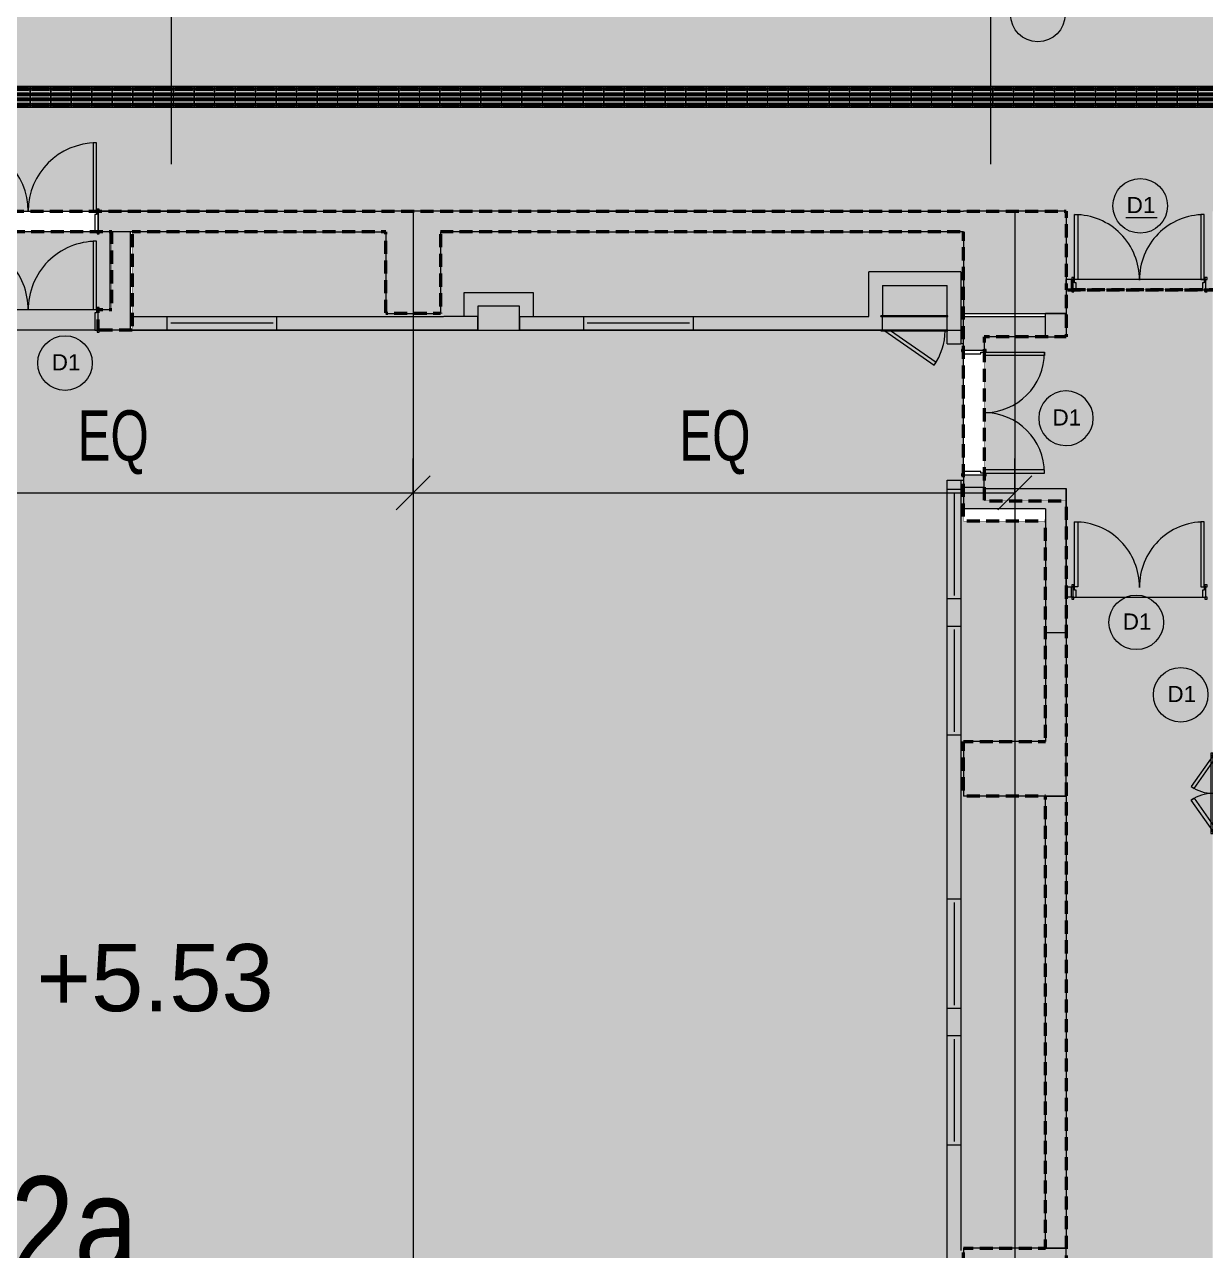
# Model space of a CAD drawing. Header units: millimetres. Extents: x 15878 to 679837, y -72324 to 391440.
# Drawn here: x 175628 to 192924, y 16389 to 34341 of the extents above; entities that cross this region are included whole.
import ezdxf

# ---------------------------------------------------------------- set-up
doc = ezdxf.new("R2010")
doc.units = ezdxf.units.MM
doc.linetypes.add('Demolished', pattern=[4.8, 3.2, -1.6])
doc.linetypes.add('Grid Line__1_200_', pattern=[10.5, 6, -1.5, 1.5, -1.5])
for name, color, linetype, lineweight in [('A-ANNO-DIMS', 211, 'Continuous', 5), ('A-ANNO-DIMS-500', 211, 'Continuous', 5), ('A-ANNO-NOTE', 131, 'Continuous', 25), ('A-DETL', 90, 'Continuous', 5), ('A-DETL-GENF', 92, 'Continuous', 5), ('A-DETL-THIN', 151, 'Continuous', 5), ('A-DOOR', 31, 'Continuous', 5), ('A-DOOR-FRAM', 31, 'Continuous', 5), ('A-FLOR', 192, 'Continuous', 5), ('A-GENM', 13, 'Continuous', 5), ('A-GLAZ', 151, 'Continuous', 5), ('A-WALL', 113, 'Continuous', 5), ('A-WALL-PATT', 111, 'Continuous', 18), ('G-ANNO-TEXT', 231, 'Continuous', 5), ('I-FURN', 30, 'Continuous', 5), ('S-COLS', 52, 'Continuous', 5), ('S-GRID', 1, 'Continuous', 5)]:
    doc.layers.add(name, color=color, linetype=linetype, lineweight=lineweight)
doc.styles.add('Arial', font='arial.ttf', dxfattribs={"width": 0.7, "height": 737.649701})
doc.styles.add('Arial_1', font='arial.ttf', dxfattribs={"height": 983.532934})
doc.styles.add('Swis721 BT_1', font='swiss.ttf', dxfattribs={"width": 0.85, "height": 1419.106317})
doc.styles.add('Swis721 BT_2', font='swiss.ttf', dxfattribs={"height": 236.51772})
doc.dimstyles.new('Linear_-_1_5mm_Arial', dxfattribs={"dimscale": 304.8, "dimtxt": 750, "dimasz": 1.64042, "dimexe": 1.64042, "dimexo": 0.0625, "dimgap": 0.82021, "dimtad": 1, "dimdec": 0, "dimzin": 0, "dimdsep": 46, "dimtxsty": 'Arial', "dimblk1": 'OBLIQUE', "dimblk2": 'OBLIQUE', "dimsah": 1, "dimcen": 0.09, "dimadec": 0, "dimazin": 0, "dimtfac": 1, "dimtdec": 4, "dimtix": 1, "dimtmove": 0, "dimatfit": 3, "dimfxl": 1.64042, "dimfxlon": 1, "dimtvp": 1, "dimtolj": 1, "dimtzin": 0, "dimarcsym": 2})

# ---------------------------------------------------------------- blocks, each defined once
blk = doc.blocks.new('DLN-Double Door__X03_ - _M19_1900 x 2450 _WH_-V398-G_F')
at = {"layer": 'A-DOOR', "color": 21}
for p, q in [((-900, -75), (-950, -75)), ((-950, -75), (-950, -1025)), ((-900, -1025), (-900, -75)), ((900, -75), (950, -75)), ((900, -1025), (900, -75)), ((950, -75), (950, -1025)), ((-950, -1025), (-900, -1025)), ((950, -1025), (900, -1025))]:
    blk.add_line(p, q, dxfattribs=at)
for centre, start, end in [((-950, -75), 270, 0.5), ((950, -75), 179.5, 270)]:
    blk.add_arc(centre, 950, start, end, dxfattribs=at)
at = {"layer": 'A-DOOR-FRAM', "color": 21}
for p, q in [((-960, 105), (-990, 105)), ((-990, 105), (-990, 75)), ((-990, 75), (-975, 75)), ((-975, 75), (-960, 75)), ((-925, 75), (-975, 75)), ((-975, 75), (-975, -75)), ((-960, 75), (-960, 105)), ((-925, -25), (-925, 75)), ((925, 75), (925, -25)), ((975, 75), (925, 75)), ((990, 105), (960, 105)), ((960, 105), (960, 75)), ((960, 75), (975, 75)), ((975, 75), (990, 75)), ((975, -75), (975, 75)), ((990, 75), (990, 105)), ((-975, -75), (-990, -75)), ((-990, -75), (-990, -105)), ((-990, -105), (-960, -105)), ((-960, -75), (-975, -75)), ((-975, -75), (-950, -75)), ((-960, -105), (-960, -75)), ((-950, -75), (-950, -25)), ((-950, -25), (-925, -25)), ((925, -25), (950, -25)), ((950, -25), (950, -75)), ((950, -75), (975, -75)), ((975, -75), (960, -75)), ((960, -75), (960, -105)), ((960, -105), (990, -105)), ((990, -75), (975, -75)), ((990, -105), (990, -75))]:
    blk.add_line(p, q, dxfattribs=at)
blk = doc.blocks.new('DLN-Access Panel__AP13_ - _AP13_ 900 x 1100 _WH_-16310694-G_F')
at = {"layer": 'A-DOOR', "color": 253}
for p, q in [((-490, 100), (-490, 110)), ((-470, 110), (-490, 110)), ((-490, 100), (-470, 100)), ((480, 110), (-470, 110)), ((-470, 100), (480, 100)), ((490, 110), (480, 110)), ((480, 100), (490, 100)), ((490, 100), (490, 110)), ((-490, -110), (-490, -100)), ((480, -100), (-490, -100)), ((-490, -110), (480, -110)), ((-436, -110), (287, -616)), ((316, -575), (-349, -110)), ((490, -100), (480, -100)), ((480, -110), (490, -110)), ((490, -110), (490, -100)), ((287, -616), (316, -575))]:
    blk.add_line(p, q, dxfattribs=at)
blk.add_arc((-450, -100), 900, 325, 359.3465, dxfattribs=at)
at = {"layer": 'A-DOOR-FRAM', "color": 253}
for p, q in [((-475, 100), (-475, -100)), ((475, 100), (-470, 100)), ((475, 100), (475, -64)), ((-475, -100), (475, -100)), ((475, -70), (475, -100))]:
    blk.add_line(p, q, dxfattribs=at)
blk = doc.blocks.new('DLN-Double Door__X03_ - _M52_1800 x 2450 _WH_-16954923-G_F')
at = {"layer": 'A-DOOR', "color": 21}
for p, q in [((-835, -150), (-885, -150)), ((-885, -150), (-885, -1035)), ((-835, -1035), (-835, -150)), ((835, -150), (885, -150)), ((835, -1035), (835, -150)), ((885, -150), (885, -1035)), ((-885, -1035), (-835, -1035)), ((885, -1035), (835, -1035))]:
    blk.add_line(p, q, dxfattribs=at)
for centre, start, end in [((-885, -150), 270, 359.9923), ((885, -150), 180.0077, 270)]:
    blk.add_arc(centre, 885, start, end, dxfattribs=at)
at = {"layer": 'A-DOOR', "color": 253}
for centre, start, end in [((885, -150), 179.5, 180.0077), ((-885, -150), 359.9923, 0.5)]:
    blk.add_arc(centre, 885, start, end, dxfattribs=at)
at = {"layer": 'A-DOOR-FRAM', "color": 253}
for p, q in [((-895, 180), (-925, 180)), ((-925, 180), (-925, 150)), ((-895, 150), (-895, 180)), ((925, 180), (895, 180)), ((895, 180), (895, 150)), ((925, 150), (925, 180)), ((-925, 150), (-910, 150)), ((-910, 150), (-895, 150)), ((-860, 150), (-910, 150)), ((-910, 150), (-910, -150)), ((-860, -100), (-860, 150)), ((860, 150), (860, -100)), ((910, 150), (860, 150)), ((895, 150), (910, 150)), ((910, 150), (925, 150)), ((910, -150), (910, 150)), ((-910, -150), (-925, -150)), ((-895, -150), (-910, -150)), ((-910, -150), (-885, -150)), ((-885, -150), (-885, -100)), ((-885, -100), (-860, -100)), ((860, -100), (885, -100)), ((885, -100), (885, -150)), ((885, -150), (910, -150)), ((910, -150), (895, -150)), ((925, -150), (910, -150))]:
    blk.add_line(p, q, dxfattribs=at)
at = {"layer": 'A-DOOR-FRAM', "color": 21}
for p, q in [((-925, -150), (-925, -180)), ((-895, -180), (-895, -150)), ((895, -150), (895, -180)), ((925, -180), (925, -150)), ((-925, -180), (-895, -180)), ((895, -180), (925, -180))]:
    blk.add_line(p, q, dxfattribs=at)
blk = doc.blocks.new('DLN-Double Door__X03_ - _M18_2000 x 2450 _WH_-V586-G_F')
at = {"layer": 'A-DOOR', "color": 253}
for p, q in [((-950, -150), (-1000, -150)), ((-1000, -150), (-1000, -1150)), ((-950, -1150), (-950, -150)), ((950, -150), (1000, -150)), ((950, -1150), (950, -150)), ((1000, -150), (1000, -1150)), ((-1000, -1150), (-950, -1150)), ((1000, -1150), (950, -1150))]:
    blk.add_line(p, q, dxfattribs=at)
for centre, start, end in [((-1000, -150), 270, 0.5), ((1000, -150), 179.5, 270)]:
    blk.add_arc(centre, 1000, start, end, dxfattribs=at)
at = {"layer": 'A-DOOR-FRAM', "color": 253}
for p, q in [((-1010, 180), (-1040, 180)), ((-1040, 180), (-1040, 150)), ((-1010, 150), (-1010, 180)), ((1040, 180), (1010, 180)), ((1010, 180), (1010, 150)), ((1040, 150), (1040, 180)), ((-1040, 150), (-1025, 150)), ((-1025, 150), (-1010, 150)), ((-975, 150), (-1025, 150)), ((-1025, 150), (-1025, -150)), ((-975, -100), (-975, 150)), ((975, 150), (975, -100)), ((1000, 150), (975, 150)), ((1025, 150), (1000, 150)), ((1010, 150), (1025, 150)), ((1025, 150), (1040, 150)), ((1025, -150), (1025, 150)), ((-1025, -150), (-1040, -150)), ((-1040, -150), (-1040, -180)), ((-1010, -150), (-1025, -150)), ((-1025, -150), (-1000, -150)), ((-1010, -180), (-1010, -150)), ((-1000, -150), (-1000, -100)), ((-1000, -100), (-975, -100)), ((975, -100), (1000, -100)), ((1000, -100), (1000, -150)), ((1000, -150), (1025, -150)), ((1025, -150), (1010, -150)), ((1010, -150), (1010, -180)), ((1040, -150), (1025, -150)), ((1040, -180), (1040, -150)), ((-1040, -180), (-1010, -180)), ((1010, -180), (1040, -180))]:
    blk.add_line(p, q, dxfattribs=at)
blk = doc.blocks.new('DLN-Double Door__X03_ - _M17_2000 x 2450 _WH_-16954926-G_F')
at = {"layer": 'A-DOOR', "color": 253}
for p, q in [((-950, -150), (-1000, -150)), ((-1000, -150), (-1000, -1150)), ((-950, -1150), (-950, -150)), ((950, -150), (1000, -150)), ((950, -1150), (950, -150)), ((1000, -150), (1000, -1150)), ((-1000, -1150), (-950, -1150)), ((1000, -1150), (950, -1150))]:
    blk.add_line(p, q, dxfattribs=at)
for centre, start, end in [((-1000, -150), 270, 359.9947), ((1000, -150), 179.5, 180.0053), ((-1000, -150), 359.9947, 0.5), ((1000, -150), 180.0053, 270)]:
    blk.add_arc(centre, 1000, start, end, dxfattribs=at)
at = {"layer": 'A-DOOR-FRAM', "color": 253}
for p, q in [((-1010, 180), (-1040, 180)), ((-1040, 180), (-1040, 150)), ((-1010, 150), (-1010, 180)), ((1040, 180), (1010, 180)), ((1010, 180), (1010, 150)), ((1040, 150), (1040, 180)), ((-1040, 150), (-1025, 150)), ((-1025, 150), (-1010, 150)), ((-975, 150), (-1025, 150)), ((-1025, 150), (-1025, -150)), ((-975, -100), (-975, 150)), ((975, 150), (975, -100)), ((1025, 150), (975, 150)), ((1010, 150), (1025, 150)), ((1025, 150), (1040, 150)), ((1025, -150), (1025, 150)), ((-1025, -150), (-1040, -150)), ((-1040, -150), (-1040, -180)), ((-1010, -150), (-1025, -150)), ((-1025, -150), (-1000, -150)), ((-1010, -180), (-1010, -150)), ((-1000, -150), (-1000, -100)), ((-1000, -100), (-975, -100)), ((975, -100), (1000, -100)), ((1000, -100), (1000, -150)), ((1000, -150), (1025, -150)), ((1025, -150), (1010, -150)), ((1010, -150), (1010, -180)), ((1040, -150), (1025, -150)), ((1040, -180), (1040, -150)), ((-1040, -180), (-1010, -180)), ((1010, -180), (1040, -180))]:
    blk.add_line(p, q, dxfattribs=at)
blk = doc.blocks.new('DLN-Double Door__X03_ - _M19a_1900 x 2450 _WH_-18812797-G_F')
at = {"layer": 'A-DOOR', "color": 253}
for p, q in [((-900, -75), (-950, -75)), ((-950, -75), (-950, -1025)), ((-900, -1025), (-900, -75)), ((900, -75), (950, -75)), ((900, -1025), (900, -75)), ((950, -75), (950, -1025)), ((-950, -1025), (-900, -1025)), ((950, -1025), (900, -1025))]:
    blk.add_line(p, q, dxfattribs=at)
for centre, start, end in [((-950, -75), 270, 0.5), ((950, -75), 179.5, 270)]:
    blk.add_arc(centre, 950, start, end, dxfattribs=at)
at = {"layer": 'A-DOOR-FRAM', "color": 21}
for p, q in [((-960, 105), (-990, 105)), ((-990, 102), (-990, 75)), ((-990, 75), (-975, 75)), ((-975, 75), (-960, 75)), ((-925, 75), (-975, 75)), ((-960, 75), (-960, 105)), ((975, 75), (925, 75)), ((990, 105), (960, 105)), ((960, 105), (960, 75)), ((960, 75), (975, 75)), ((975, 75), (990, 75)), ((990, 75), (990, 105))]:
    blk.add_line(p, q, dxfattribs=at)
at = {"layer": 'A-DOOR-FRAM', "color": 253}
for p, q in [((-975, 75), (-975, -75)), ((-925, -25), (-925, 75)), ((925, 75), (925, -25)), ((975, -75), (975, 75)), ((-975, -75), (-990, -75)), ((-990, -75), (-990, -105)), ((-990, -105), (-960, -105)), ((-960, -75), (-975, -75)), ((-975, -75), (-950, -75)), ((-960, -105), (-960, -75)), ((-950, -75), (-950, -25)), ((-950, -25), (-925, -25)), ((925, -25), (950, -25)), ((950, -25), (950, -75)), ((950, -75), (975, -75)), ((975, -75), (960, -75)), ((960, -75), (960, -105)), ((960, -105), (990, -105)), ((990, -75), (975, -75)), ((990, -105), (990, -75))]:
    blk.add_line(p, q, dxfattribs=at)
blk = doc.blocks.new('DLN_Tactile - Directional Tiles-3867766-G_F')
at = {"layer": 'A-GENM'}
for p, q in [((150, 150), (-150, 150)), ((-150, 150), (-150, -150)), ((-129.5, 125.5), (-129.5, -125.5)), ((-123.5, -125.5), (-123.5, 125.5)), ((-101.5, 125.5), (-101.5, -125.5)), ((-95.5, -125.5), (-95.5, 125.5)), ((-54.5, 125.5), (-54.5, -125.5)), ((-48.5, -125.5), (-48.5, 125.5)), ((-26.5, 125.5), (-26.5, -125.5)), ((-20.5, -125.5), (-20.5, 125.5)), ((20.5, 125.5), (20.5, -125.5)), ((26.5, -125.5), (26.5, 125.5)), ((48.5, 125.5), (48.5, -125.5)), ((54.5, -125.5), (54.5, 125.5)), ((95.5, 125.5), (95.5, -125.5)), ((101.5, -125.5), (101.5, 125.5)), ((123.5, 125.5), (123.5, -125.5)), ((129.5, -125.5), (129.5, 125.5)), ((150, -150), (150, 150)), ((-150, -150), (150, -150))]:
    blk.add_line(p, q, dxfattribs=at)
for centre, radius, start, end in [((-112.5, 125.5), 17, 360, 180), ((-112.5, 125.5), 11, 360, 180), ((-37.5, 125.5), 17, 360, 180), ((-37.5, 125.5), 11, 360, 180), ((37.5, 125.5), 17, 360, 180), ((37.5, 125.5), 11, 360, 180), ((112.5, 125.5), 17, 360, 180), ((112.5, 125.5), 11, 360, 180), ((-112.5, -125.5), 17, 180, 360), ((-112.5, -125.5), 11, 180, 360), ((-37.5, -125.5), 17, 180, 360), ((-37.5, -125.5), 11, 180, 360), ((37.5, -125.5), 17, 180, 360), ((37.5, -125.5), 11, 180, 360), ((112.5, -125.5), 17, 180, 360), ((112.5, -125.5), 11, 180, 360)]:
    blk.add_arc(centre, radius, start, end, dxfattribs=at)
blk = doc.blocks.new('DLN_Tactile - Directional Tiles-V641-G_F')
at = {"layer": 'A-GENM'}
for p, q in [((150, 150), (-150, 150)), ((-150, 150), (-150, -150)), ((-129.5, 125.5), (-129.5, -125.5)), ((-123.5, -125.5), (-123.5, 125.5)), ((-101.5, 125.5), (-101.5, -122.4)), ((-95.5, -125.5), (-95.5, 125.5)), ((-54.5, 125.5), (-54.5, -125.5)), ((-48.5, -125.5), (-48.5, 125.5)), ((-26.5, 125.5), (-26.5, -125.5)), ((-20.5, -125.5), (-20.5, 125.5)), ((20.5, 125.5), (20.5, -125.5)), ((26.5, -125.5), (26.5, 125.5)), ((48.5, 125.5), (48.5, -125.5)), ((54.5, -125.5), (54.5, 125.5)), ((95.5, 125.5), (95.5, -125.5)), ((101.5, -125.5), (101.5, 125.5)), ((123.5, 125.5), (123.5, -125.5)), ((129.5, -125.5), (129.5, 125.5)), ((150, -150), (150, 150)), ((-150, -150), (150, -150))]:
    blk.add_line(p, q, dxfattribs=at)
for centre, radius, start, end in [((-112.5, 125.5), 17, 360, 180), ((-112.5, 125.5), 11, 360, 180), ((-37.5, 125.5), 17, 360, 180), ((-37.5, 125.5), 11, 360, 180), ((37.5, 125.5), 17, 3.46154, 180), ((37.5, 125.5), 11, 360, 180), ((112.5, 125.5), 17, 360, 180), ((112.5, 125.5), 11, 360, 180), ((-112.5, -125.5), 17, 180, 264.9095), ((-112.5, -125.5), 11, 180, 344.14772), ((-112.5, -125.5), 17, 270, 360), ((-37.5, -125.5), 17, 180, 360), ((-37.5, -125.5), 11, 180, 360), ((37.5, -125.5), 17, 180, 360), ((37.5, -125.5), 11, 180, 360), ((112.5, -125.5), 17, 180, 360), ((112.5, -125.5), 11, 180, 360)]:
    blk.add_arc(centre, radius, start, end, dxfattribs=at)
blk = doc.blocks.new('DLN_Tactile - Directional Tiles-V642-G_F')
at = {"layer": 'A-GENM'}
for p, q in [((150, 150), (-150, 150)), ((-150, 150), (-150, -150)), ((-129.5, 125.5), (-129.5, -125.5)), ((-123.5, -125.5), (-123.5, 125.5)), ((-101.5, 125.5), (-101.5, -125.5)), ((-95.5, -125.5), (-95.5, 125.5)), ((-54.5, 125.5), (-54.5, -125.5)), ((-48.5, -125.5), (-48.5, 125.5)), ((-26.5, 125.5), (-26.5, -125.5)), ((-20.5, -125.5), (-20.5, 125.5)), ((20.5, 125.5), (20.5, -125.5)), ((26.5, -125.5), (26.5, 125.5)), ((48.5, 125.5), (48.5, -125.5)), ((54.5, -125.5), (54.5, 125.5)), ((95.5, 125.5), (95.5, -125.5)), ((101.5, -125.5), (101.5, 125.5)), ((123.5, 125.5), (123.5, -125.5)), ((129.5, -125.5), (129.5, 125.5)), ((150, -150), (150, 150)), ((-150, -150), (150, -150))]:
    blk.add_line(p, q, dxfattribs=at)
for centre, radius, start, end in [((-112.5, 125.5), 17, 360, 180), ((-112.5, 125.5), 11, 360, 180), ((-37.5, 125.5), 17, 360, 180), ((-37.5, 125.5), 11, 360, 180), ((37.5, 125.5), 17, 360, 180), ((37.5, 125.5), 11, 360, 180), ((112.5, 125.5), 17, 360, 180), ((112.5, 125.5), 11, 360, 180), ((-112.5, -125.5), 17, 180, 360), ((-112.5, -125.5), 11, 180, 360), ((-37.5, -125.5), 17, 180, 360), ((-37.5, -125.5), 11, 180, 360), ((37.5, -125.5), 17, 180, 360), ((37.5, -125.5), 11, 180, 360), ((112.5, -125.5), 17, 180, 239.91978), ((112.5, -125.5), 11, 180, 360), ((112.5, -125.5), 17, 270, 360)]:
    blk.add_arc(centre, radius, start, end, dxfattribs=at)
blk = doc.blocks.new('DLN_Tactile - Directional Tiles-V643-G_F')
at = {"layer": 'A-GENM'}
for p, q in [((150, 150), (-150, 150)), ((-150, 150), (-150, -150)), ((-129.5, 125.5), (-129.5, -125.5)), ((-123.5, -125.5), (-123.5, 125.5)), ((-101.5, 125.5), (-101.5, -125.5)), ((-95.5, -125.5), (-95.5, 125.5)), ((-54.5, 125.5), (-54.5, -125.5)), ((-48.5, -125.5), (-48.5, 125.5)), ((-26.5, 125.5), (-26.5, -125.5)), ((-20.5, -125.5), (-20.5, 125.5)), ((20.5, 125.5), (20.5, -125.5)), ((26.5, -125.5), (26.5, 125.5)), ((48.5, 125.5), (48.5, -125.5)), ((54.5, -125.5), (54.5, 125.5)), ((95.5, 125.5), (95.5, -125.5)), ((101.5, -125.5), (101.5, 125.5)), ((123.5, 125.5), (123.5, -125.5)), ((129.5, -125.5), (129.5, 125.5)), ((150, -150), (150, 150)), ((-150, -150), (150, -150))]:
    blk.add_line(p, q, dxfattribs=at)
for centre, radius, start, end in [((-112.5, 125.5), 17, 97.35293, 180), ((-112.5, 125.5), 11, 360, 180), ((-112.5, 125.5), 17, 360, 83.98396), ((-37.5, 125.5), 17, 360, 180), ((-37.5, 125.5), 11, 360, 180), ((37.5, 125.5), 17, 360, 180), ((37.5, 125.5), 11, 360, 180), ((112.5, 125.5), 17, 360, 180), ((112.5, 125.5), 11, 360, 180), ((-112.5, -125.5), 17, 180, 360), ((-112.5, -125.5), 11, 180, 360), ((-37.5, -125.5), 17, 180, 360), ((-37.5, -125.5), 11, 180, 360), ((37.5, -125.5), 17, 180, 360), ((37.5, -125.5), 11, 180, 360), ((112.5, -125.5), 17, 180, 360), ((112.5, -125.5), 11, 180, 360)]:
    blk.add_arc(centre, radius, start, end, dxfattribs=at)
blk = doc.blocks.new('DLN_Production Lighting PLB - DLN_Production Lighting PLB-11812519-G_F')
at = {"layer": 'I-FURN', "color": 253}
for p, q in [((305, 350), (-305, 350)), ((-305, 350), (-305, 0)), ((-35, 355), (-10, 355)), ((-35, 350), (-35, 355)), ((-10, 355), (-10, 350)), ((10, 355), (35, 355)), ((10, 355), (10, 350)), ((35, 350), (35, 355)), ((305, 0), (305, 350)), ((-305, 0), (305, 0))]:
    blk.add_line(p, q, dxfattribs=at)
blk = doc.blocks.new('DLN_Louvre - 1600x500_WH_-15604522-G_F')
at = {"layer": 'A-GLAZ'}
blk.add_line((-750, 0), (750, 0), dxfattribs=at)
blk = doc.blocks.new('DLN-Double Door-AP - _AP09_ 1100 x 2100 _WH_-V754-G_F')
at = {"layer": 'A-DOOR', "color": 253}
for p, q in [((575, 75), (-575, 75)), ((-575, 75), (-575, 25)), ((-575, 25), (-575, -25)), ((-575, 25), (575, 25)), ((575, 25), (575, 75)), ((575, -25), (575, 25)), ((-575, -25), (-575, -75)), ((-575, -25), (575, -25)), ((575, -75), (575, -25))]:
    blk.add_line(p, q, dxfattribs=at)
at = {"layer": 'A-DOOR', "color": 21}
for p, q in [((-575, -75), (575, -75)), ((-550, -75), (-99, -390)), ((-71, -350), (-463, -75)), ((71, -350), (463, -75)), ((550, -75), (99, -390)), ((-99, -390), (-71, -350)), ((99, -390), (71, -350))]:
    blk.add_line(p, q, dxfattribs=at)
for centre, start, end in [((-550, -75), 325, 359.9926), ((550, -75), 180.0074, 215)]:
    blk.add_arc(centre, 550, start, end, dxfattribs=at)
at = {"layer": 'A-DOOR-FRAM', "color": 253}
for p, q in [((-560, 105), (-590, 105)), ((-590, 105), (-590, 75)), ((-590, 75), (-575, 75)), ((-560, 75), (-560, 105)), ((560, 105), (-560, 105)), ((560, 105), (560, 75)), ((590, 105), (560, 105)), ((575, 75), (590, 75)), ((590, 75), (590, 105))]:
    blk.add_line(p, q, dxfattribs=at)
at = {"layer": 'A-DOOR-FRAM', "color": 21}
for p, q in [((-575, -75), (-590, -75)), ((-590, -75), (-590, -105)), ((-590, -105), (-560, -105)), ((-560, -105), (-560, -75)), ((-560, -105), (560, -105)), ((560, -75), (560, -105)), ((560, -105), (590, -105)), ((590, -75), (575, -75)), ((590, -105), (590, -75))]:
    blk.add_line(p, q, dxfattribs=at)
blk = doc.blocks.new('DIMBLOCK40-G_F')
at = {"layer": 'A-ANNO-DIMS-500'}
for p, q in [((172507, 27985), (172507, 26985)), ((172507, 27485), (172507, 27985)), ((181319, 27985), (181319, 26985)), ((181319, 27485), (181319, 27985)), ((172507, 27485), (172757, 27735)), ((181319, 27485), (181569, 27735)), ((172507, 27485), (172257, 27235)), ((172507, 27485), (181319, 27485)), ((181319, 27485), (181069, 27235))]:
    blk.add_line(p, q, dxfattribs=at)
at = {"layer": 'A-ANNO-DIMS-500', "color": 0, "insert": (176405, 28692), "char_height": 737.6, "width": 1218.46, "attachment_point": 1, "line_spacing_factor": 0.938532, "style": 'Arial'}
blk.add_mtext('EQ', dxfattribs=at)
blk = doc.blocks.new('_Oblique')
at = {"color": 0, "linetype": 'ByBlock', "lineweight": -2}
blk.add_line((-0.5, -0.5), (0.5, 0.5), dxfattribs=at)
blk = doc.blocks.new('DIMBLOCK41-G_F')
at = {"layer": 'A-ANNO-DIMS-500'}
for p, q in [((181319, 27985), (181319, 26985)), ((181319, 27485), (181319, 27985)), ((190132, 27985), (190132, 26985)), ((190132, 27485), (190132, 27985)), ((181319, 27485), (181569, 27735)), ((190132, 27485), (190382, 27735)), ((181319, 27485), (181069, 27235)), ((181319, 27485), (190132, 27485)), ((190132, 27485), (189882, 27235))]:
    blk.add_line(p, q, dxfattribs=at)
at = {"layer": 'A-ANNO-DIMS-500', "color": 0, "insert": (185218, 28692), "char_height": 737.6, "width": 1218.46, "attachment_point": 1, "line_spacing_factor": 0.938532, "style": 'Arial'}
blk.add_mtext('EQ', dxfattribs=at)

msp = doc.modelspace()

# ---------------------------------------------------------------- hatches: boundary and pattern name
at = {"layer": 'A-DETL-GENF', "transparency": 33554585}
h = msp.add_hatch(color=253, dxfattribs=at)
h.paths.add_polyline_path([(193031.8, 30457.5), (193031.8, 31607.5), (195106.8, 31607.5), (195106.8, 34107.5), (202306.8, 34107.5), (202306.8, 35797.5), (205331.8, 35797.5), (205331.8, 52007.5), (202831.8, 52007.5), (202831.8, 51406.3), (202231.8, 51406.3), (202231.8, 48337.5), (196081.8, 48337.5), (196081.8, 52057.5), (193181.8, 52057.5), (193181.8, 49957.5), (189481.8, 49957.5), (189481.8, 52057.5), (177431.8, 52057.5), (177431.8, 45607.5), (166981.8, 45607.5), (166981.8, 31607.5), (190881.8, 31607.5), (190881.8, 30457.5)], flags=0)
h.paths.add_polyline_path([(178081.8, 39607.5), (177481.8, 39607.5), (177481.8, 40207.5), (178081.8, 40207.5)], flags=0)
h.paths.add_polyline_path([(199881.8, 39607.5), (199881.8, 40207.5), (200481.8, 40207.5), (200481.8, 39607.5), (199984.4, 39607.5)], flags=0)
h.paths.add_polyline_path([(189481.8, 39607.5), (189481.8, 40207.5), (190081.8, 40207.5), (190081.8, 39607.5)], flags=0)
h.paths.add_polyline_path([(178081.8, 51407.5), (177481.8, 51407.5), (177481.8, 52007.5), (178081.8, 52007.5), (178081.8, 51515.3)], flags=0)
msp.add_hatch(color=253, dxfattribs=at).paths.add_polyline_path([(162731.8, -1712.5), (163496.8, -1712.5), (163496.8, 5707.5), (179169.3, 5707.5), (179169.3, 8157.5), (180919.3, 8157.5), (180919.3, 9357.5), (181719.3, 9357.5), (181719.3, 8157.5), (189381.8, 8157.5), (189381.8, 12397.5), (190581.8, 12397.5), (190581.8, 15624.2), (189381.8, 15624.2), (189381.8, 16424.2), (190581.8, 16424.2), (190581.8, 23040.8), (189381.8, 23040.8), (189381.8, 23840.8), (190581.8, 23840.8), (190581.8, 27067.5), (189381.8, 27067.5), (189381.8, 31307.5), (181719.3, 31307.5), (181719.3, 30107.5), (180919.3, 30107.5), (180919.3, 31307.5), (177206.8, 31307.5), (177206.8, 29867.5), (176706.8, 29867.5), (176706.8, 30167.5), (176906.8, 30167.5), (176906.8, 31307.5), (174481.8, 31307.5), (174481.8, 30167.5), (174681.8, 30167.5), (174681.8, 29867.5), (174181.8, 29867.5), (174181.8, 31307.5), (172906.8, 31307.5), (172906.8, 30107.5), (172106.8, 30107.5), (172106.8, 31307.5), (166831.8, 31307.5), (166831.8, 34107.5), (160381.8, 34107.5), (160381.8, 35207.5), (158631.8, 35207.5), (158631.8, 34107.5), (153831.8, 34107.5), (153831.8, 35207.5), (151981.8, 35207.5), (151981.8, 31607.5), (156231.8, 31607.5), (156231.8, 31307.5), (155631.8, 31307.5), (155631.8, 30107.5), (154431.8, 30107.5), (154431.8, 23840.8), (155631.8, 23840.8), (155631.8, 23040.8), (154431.8, 23040.8), (154431.8, 16424.2), (155631.8, 16424.2), (155631.8, 15624.2), (154431.8, 15624.2), (154431.8, 7857.5), (154131.8, 7857.5), (154131.8, 9207.5), (151981.8, 9207.5), (151981.8, 3557.5), (152701.3, 3557.5), (158894.3, -1265.4), (158986.5, -1147), (159376, -1450.4), (159693.6, -1042.5), (162294.3, -1042.5), (162294.3, -1712.5)], flags=0)
h = msp.add_hatch(color=21, dxfattribs=at)
h.paths.add_polyline_path([(180944.2, -1992.5), (181019.3, -1992.5), (181019.3, -467.5), (184631.8, -467.5), (184631.8, 5707.5), (205731.8, 5707.5), (205731.8, 15947.5), (202831.8, 15947.5), (202831.8, 15724.2), (202231.8, 15724.2), (202231.8, 15947.5), (193031.8, 15947.5), (193031.8, 30457.5), (190881.8, 30457.5), (190878.2, 29767.5), (189681.8, 29767.5), (189681.8, 27367.5), (190881.8, 27367.5), (190878.2, 12097.5), (189681.8, 12097.5), (189681.8, 9697.5), (190881.8, 9697.5), (190878.2, 7857.5), (179319.3, 7857.5), (179319.3, 5557.5), (163646.8, 5557.5), (163646.8, 257.5), (172806.8, 257.5), (172806.8, -1342.5), (177606.8, -1342.5), (177606.8, -892.5), (179106.8, -892.5), (179106.8, -1992.5)], flags=0)
h.paths.add_polyline_path([(202831.8, 7857.5), (202231.8, 7857.5), (202231.8, 8457.5), (202831.8, 8457.5)], flags=0)
at = {"layer": 'A-WALL-PATT', "transparency": 33554432}
h = msp.add_hatch(color=53, dxfattribs=at)
h.paths.add_polyline_path([(177632.8, 31307.5), (179319.3, 31307.5), (179319.3, 31607.5), (176706.8, 31607.5), (176706.8, 31307.5), (177206.8, 31307.5)], flags=0)
h.paths.add_polyline_path([(174656.8, 31307.5), (174656.8, 31607.5), (174506.8, 31607.5), (174506.8, 31307.5)], flags=0)
at = {"layer": 'A-WALL-PATT'}
h = msp.add_hatch(color=53, dxfattribs=at)
h.paths.add_polyline_path([(183319.3, 31307.5), (183319.3, 31607.5), (181719.3, 31607.5), (181719.3, 31307.5)], flags=0)
h.paths.add_polyline_path([(179319.3, 31307.5), (180919.3, 31307.5), (180919.3, 31607.5), (179319.3, 31607.5)], flags=0)
at = {"layer": 'A-WALL-PATT', "transparency": 33554432}
for points in [[(187566.8, 31307.5), (188131.8, 31307.5), (188131.8, 31607.5), (183319.3, 31607.5), (183319.3, 31307.5), (184255.5, 31307.5)], [(176906.8, 30167.5), (177181.8, 30167.5), (177181.8, 31307.5), (176881.8, 31307.5), (176881.8, 30167.5)], [(189681.8, 29767.5), (190581.8, 29767.5), (190581.8, 30067.5), (189381.8, 30067.5), (189381.8, 29767.5)], [(190881.8, 27247.5), (190878.2, 27547.5), (189381.8, 27547.5), (189381.8, 27247.5), (190878.2, 27247.5)], [(190881.8, 25440.8), (190878.2, 27247.5), (190581.8, 27247.5), (190581.8, 25440.8), (190878.2, 25440.8)], [(190881.8, 16424.2), (190878.2, 23040.8), (190581.8, 23040.8), (190581.8, 16424.2), (190878.2, 16424.2)]]:
    msp.add_hatch(color=53, dxfattribs=at).paths.add_polyline_path(points, flags=0)
at = {"layer": 'A-WALL-PATT'}
for points in [[(189381.8, 31307.5), (189381.8, 31607.5), (188131.8, 31607.5), (188131.8, 31307.5)], [(190881.8, 29767.5), (190878.2, 30107.5), (190581.8, 30107.5), (190581.8, 29767.5), (190878.2, 29767.5)], [(190878.2, 23840.8), (190881.8, 23840.8), (190878.2, 25440.8), (190581.8, 25440.8), (190581.8, 23840.8)]]:
    msp.add_hatch(color=53, dxfattribs=at).paths.add_polyline_path(points, flags=0)
at = {"layer": 'A-WALL-PATT', "transparency": 33554432}
h = msp.add_hatch(color=53, dxfattribs=at)
h.paths.add_polyline_path([(192931.8, 30457.5), (193031.8, 30457.5), (193031.8, 30607.5), (192931.8, 30607.5), (192931.8, 30572.1)], flags=0)
h.paths.add_polyline_path([(190981.8, 30457.5), (190981.8, 30607.5), (190881.8, 30607.5), (190881.8, 30457.5)], flags=0)
h = msp.add_hatch(color=53, dxfattribs=at)
h.paths.add_polyline_path([(174656.8, 29867.5), (174656.8, 30167.5), (174181.8, 30167.5), (174181.8, 29867.5), (174321.5, 29867.5)], flags=0)
h.paths.add_polyline_path([(176706.8, 29867.5), (177181.8, 29867.5), (177181.8, 30167.5), (176706.8, 30167.5)], flags=0)
h = msp.add_hatch(color=53, dxfattribs=at)
h.paths.add_polyline_path([(189381.8, 27547.5), (189681.8, 27547.5), (189681.8, 27747.5), (189381.8, 27747.5), (189381.8, 27580.2)], flags=0)
h.paths.add_polyline_path([(189381.8, 29567.5), (189681.8, 29567.5), (189681.8, 29767.5), (189381.8, 29767.5)], flags=0)
h = msp.add_hatch(color=53, dxfattribs=at)
h.paths.add_polyline_path([(192931.8, 25957.5), (193031.8, 25957.5), (193031.8, 26107.5), (192931.8, 26107.5), (192931.8, 26084.3)], flags=0)
h.paths.add_polyline_path([(190981.8, 25957.5), (190981.8, 26107.5), (190881.8, 26107.5), (190881.8, 25957.5)], flags=0)
at = {"layer": 'S-COLS'}
for points in [[(180919.3, 30107.5), (181719.3, 30107.5), (181719.3, 31607.5), (180919.3, 31607.5), (180919.3, 30845.3)], [(189381.8, 30107.5), (190881.8, 30107.5), (190878.2, 31607.5), (189381.8, 31607.5), (189381.8, 30572.1)], [(190881.8, 23040.8), (190878.2, 23840.8), (189381.8, 23840.8), (189381.8, 23040.8), (190878.2, 23040.8)], [(190878.2, 15624.2), (190881.8, 15624.2), (190878.2, 16424.2), (189381.8, 16424.2), (189381.8, 15624.2), (190581.8, 15624.2)]]:
    msp.add_hatch(color=53, dxfattribs=at).paths.add_polyline_path(points, flags=0)

# ---------------------------------------------------------------- linework, layer by layer
at = {"layer": 'A-DETL', "linetype": 'Demolished', "lineweight": 50}
for p, q in [((166981.8, 31607.5), (190881.8, 31607.5)), ((190881.8, 31607.5), (190881.8, 30457.5)), ((176906.8, 31307.5), (174481.8, 31307.5)), ((176906.8, 30167.5), (176906.8, 31307.5)), ((180919.3, 31307.5), (177206.8, 31307.5)), ((177206.8, 31307.5), (177206.8, 29867.5)), ((180919.3, 30107.5), (180919.3, 31307.5)), ((189381.8, 31307.5), (181719.3, 31307.5)), ((181719.3, 31307.5), (181719.3, 30107.5)), ((189381.8, 27067.5), (189381.8, 31307.5)), ((190881.8, 30457.5), (193031.8, 30457.5)), ((193031.8, 30457.5), (190881.8, 30457.5)), ((190881.8, 30457.5), (190881.8, 29767.5)), ((176706.8, 29867.5), (176706.8, 30167.5)), ((176706.8, 30167.5), (176906.8, 30167.5)), ((181719.3, 30107.5), (180919.3, 30107.5)), ((177206.8, 29867.5), (176706.8, 29867.5)), ((190881.8, 29767.5), (189681.8, 29767.5)), ((189681.8, 29767.5), (189681.8, 27367.5)), ((189681.8, 27367.5), (190881.8, 27367.5)), ((190881.8, 27367.5), (190881.8, 16204.3)), ((190581.8, 27067.5), (189381.8, 27067.5)), ((190581.8, 23840.8), (190581.8, 27067.5)), ((189381.8, 23040.8), (189381.8, 23840.8)), ((189381.8, 23840.8), (190581.8, 23840.8)), ((190581.8, 23040.8), (189381.8, 23040.8)), ((190581.8, 16424.2), (190581.8, 23040.8)), ((189381.8, 15624.2), (189381.8, 16424.2)), ((189381.8, 16424.2), (190581.8, 16424.2))]:
    msp.add_line(p, q, dxfattribs=at)
at = {"layer": 'A-DETL'}
msp.add_line((191758.5, 31513.4), (192218.5, 31513.4), dxfattribs=at)
at = {"layer": 'A-DETL-THIN'}
for centre in [(190468.9, 34489.4), (191968.1, 31685.5), (176220.7, 29383.7), (191910.6, 25587.1), (192560.9, 24526.1)]:
    msp.add_circle(centre, 400, dxfattribs=at)
for start, end in [(90.49189, 269.50811), (0, 89.96655), (270.03345, 360)]:
    msp.add_arc((190881.6, 28575.5), 400, start, end, dxfattribs=at)
at = {"layer": 'A-FLOR'}
for p, q in [((174681.8, 31607.5), (176681.8, 31607.5)), ((176721.8, 31607.5), (179319.3, 31607.5)), ((183319.3, 31607.5), (188131.8, 31607.5)), ((176691.8, 31307.5), (174671.8, 31307.5)), ((190966.8, 30607.5), (190881.8, 30607.5)), ((190956.8, 30607.5), (190956.8, 30497.6)), ((192916.8, 30607.5), (191006.8, 30607.5)), ((188191.8, 30517.5), (188191.8, 30077.5)), ((189141.8, 30077.5), (189141.8, 30517.5)), ((190956.8, 30457.5), (190881.8, 30457.5)), ((190956.8, 30495), (190956.8, 30457.5)), ((174671.8, 30167.5), (176691.8, 30167.5)), ((176721.8, 30167.5), (176881.8, 30167.5)), ((176656.8, 29867.5), (174706.8, 29867.5)), ((182269.3, 29867.5), (176721.8, 29867.5)), ((188186.8, 29867.5), (182879.3, 29867.5)), ((189141.8, 29667.5), (189141.8, 29857.5)), ((189381.8, 29667.5), (189341.8, 29667.5)), ((189381.8, 29582.5), (189381.8, 29667.5)), ((189681.8, 29767.5), (189681.8, 29582.5)), ((189681.8, 29567.5), (189381.8, 29567.5)), ((189381.8, 27797.5), (189381.8, 29517.5)), ((189141.8, 11797.5), (189141.8, 27667.5)), ((189141.8, 27667.5), (189381.8, 27667.5)), ((189381.8, 27732.5), (189381.8, 27567.5)), ((189381.8, 27567.5), (189681.8, 27567.5)), ((189681.8, 27567.5), (189681.8, 27547.5)), ((189681.8, 27547.5), (190881.8, 27547.5)), ((190881.8, 27547.5), (190881.8, 26107.5)), ((190881.8, 26107.5), (190956.8, 26107.5)), ((190956.8, 26107.5), (190956.8, 25957.5)), ((190966.8, 25957.5), (190881.8, 25957.5)), ((190881.8, 25957.5), (190881.8, 25440.8)), ((191031.8, 25957.5), (192881.8, 25957.5)), ((190881.8, 23040.8), (190881.8, 16424.2))]:
    msp.add_line(p, q, dxfattribs=at)
at = {"layer": 'A-WALL', "color": 253}
for p, q in [((179319.3, 31607.5), (176706.8, 31607.5)), ((176706.8, 31607.5), (176706.8, 31307.5)), ((188131.8, 31607.5), (183319.3, 31607.5)), ((179319.3, 31307.5), (176706.8, 31307.5)), ((176881.8, 30167.5), (176881.8, 31307.5)), ((177181.8, 29867.5), (177181.8, 31307.5)), ((183319.3, 31307.5), (188131.8, 31307.5)), ((187991.8, 30067.5), (187991.8, 30717.5)), ((189341.8, 30717.5), (187991.8, 30717.5)), ((189341.8, 30717.5), (189341.8, 29667.5)), ((190881.8, 30457.5), (190881.8, 30607.5)), ((190981.8, 30607.5), (190966.8, 30607.5)), ((190981.8, 30457.5), (190981.8, 30607.5)), ((182069.3, 30067.5), (182069.3, 30417.5)), ((182069.3, 30417.5), (183079.3, 30417.5)), ((183079.3, 30417.5), (183079.3, 30067.5)), ((188191.8, 30517.5), (189141.8, 30517.5)), ((176706.8, 29867.5), (176706.8, 30167.5)), ((176721.8, 30167.5), (176706.8, 30167.5)), ((177181.8, 30067.5), (181762.7, 30067.5)), ((177719.3, 29867.5), (177719.3, 30067.5)), ((179319.3, 30067.5), (179319.3, 29867.5)), ((182269.3, 30067.5), (181768.2, 30067.5)), ((182269.3, 29867.5), (182269.3, 30067.5)), ((182879.3, 30067.5), (182879.3, 29867.5)), ((182879.3, 30067.5), (187991.8, 30067.5)), ((183819.3, 29867.5), (183819.3, 30067.5)), ((185419.3, 30067.5), (185419.3, 29867.5)), ((188186.8, 30067.5), (188186.8, 29867.5)), ((188191.8, 30077.5), (188191.8, 30067.5)), ((189141.8, 30067.5), (188191.8, 30067.5)), ((189136.8, 30067.5), (189136.8, 29903.1)), ((189141.8, 30067.5), (189141.8, 30077.5)), ((189381.8, 29567.5), (189381.8, 30067.5)), ((189381.8, 30067.5), (190581.8, 30067.5)), ((190881.8, 30107.5), (190581.8, 30107.5)), ((190581.8, 29767.5), (190581.8, 30067.5)), ((177181.8, 29867.5), (176706.8, 29867.5)), ((177181.8, 29867.5), (182269.3, 29867.5)), ((182879.3, 29867.5), (189341.8, 29867.5)), ((189136.8, 29897.9), (189136.8, 29867.5)), ((189141.8, 29667.5), (189141.8, 29867.5)), ((189141.8, 29667.5), (189341.8, 29667.5)), ((189341.8, 27667.5), (189341.8, 23077.7)), ((189381.8, 27747.5), (189381.8, 27247.5)), ((189381.8, 27747.5), (189681.8, 27747.5)), ((189341.8, 27532.2), (189141.8, 27532.2)), ((190581.8, 27247.5), (189381.8, 27247.5)), ((190581.8, 27247.5), (190581.8, 25440.8)), ((189341.8, 25932.2), (189141.8, 25932.2)), ((189141.8, 25532.8), (189341.8, 25532.8)), ((190581.8, 25440.8), (190881.8, 25440.8)), ((189341.8, 23932.8), (189141.8, 23932.8)), ((189341.8, 23074.2), (189341.8, 16390.7)), ((190581.8, 16424.2), (190581.8, 23040.8)), ((190581.8, 23040.8), (190881.8, 23040.8)), ((189341.8, 21532.5), (189141.8, 21532.5)), ((189341.8, 19932.5), (189141.8, 19932.5)), ((189341.8, 19532.5), (189141.8, 19532.5)), ((189341.8, 17932.5), (189141.8, 17932.5)), ((190581.8, 16424.2), (190881.8, 16424.2))]:
    msp.add_line(p, q, dxfattribs=at)
at = {"layer": 'A-WALL', "color": 9, "lineweight": 20}
for p, q in [((179319.3, 31607.5), (180919.3, 31607.5)), ((183319.3, 31607.5), (181719.3, 31607.5)), ((188131.8, 31607.5), (189381.8, 31607.5)), ((179319.3, 31307.5), (180919.3, 31307.5)), ((183319.3, 31307.5), (181719.3, 31307.5)), ((189381.8, 31307.5), (188131.8, 31307.5)), ((190581.8, 30067.5), (190581.8, 30107.5)), ((190581.8, 25440.8), (190581.8, 23840.8)), ((190581.8, 25440.8), (190881.8, 25440.8))]:
    msp.add_line(p, q, dxfattribs=at)
at = {"layer": 'A-WALL', "color": 21}
for p, q in [((190956.8, 30457.5), (190981.8, 30457.5)), ((190581.8, 29767.5), (189681.8, 29767.5)), ((189681.8, 29582.5), (189681.8, 29567.5)), ((189681.8, 27567.5), (189681.8, 27747.5)), ((190881.8, 25440.8), (190881.8, 27547.5)), ((190881.8, 27547.5), (190881.8, 27547.5)), ((190956.8, 26107.5), (190981.8, 26107.5)), ((190981.8, 26107.5), (190981.8, 25957.5)), ((190966.8, 25957.5), (190981.8, 25957.5)), ((190881.8, 23040.8), (190881.8, 16424.2))]:
    msp.add_line(p, q, dxfattribs=at)
at = {"layer": 'A-WALL', "color": 241, "lineweight": 20}
for p, q in [((190881.8, 30107.5), (190881.8, 29767.5)), ((190581.8, 29767.5), (190881.8, 29767.5)), ((190881.8, 25440.8), (190881.8, 23840.8))]:
    msp.add_line(p, q, dxfattribs=at)
at = {"layer": 'S-COLS', "color": 9, "lineweight": 20}
for p, q in [((181719.3, 31607.5), (180919.3, 31607.5)), ((190881.8, 31607.5), (189381.8, 31607.5)), ((190881.8, 31607.5), (190881.8, 30457.5)), ((180919.3, 31307.5), (180919.3, 30107.5)), ((181719.3, 31307.5), (181719.3, 30107.5)), ((189381.8, 31307.5), (189381.8, 30107.5)), ((180919.3, 30107.5), (181719.3, 30107.5)), ((189381.8, 30107.5), (190581.8, 30107.5)), ((190581.8, 23840.8), (189381.8, 23840.8)), ((189381.8, 23840.8), (189381.8, 23040.8)), ((190581.8, 23040.8), (189381.8, 23040.8)), ((190881.8, 23040.8), (190581.8, 23040.8)), ((190581.8, 16424.2), (189381.8, 16424.2)), ((189381.8, 16424.2), (189381.8, 15624.2)), ((190881.8, 16424.2), (190581.8, 16424.2))]:
    msp.add_line(p, q, dxfattribs=at)
at = {"layer": 'S-COLS', "color": 241, "lineweight": 20}
for p, q in [((190881.8, 30457.5), (190881.8, 30107.5)), ((190881.8, 23040.8), (190881.8, 23840.8)), ((190881.8, 15624.2), (190881.8, 16424.2))]:
    msp.add_line(p, q, dxfattribs=at)
at = {"layer": 'S-COLS', "color": 253}
msp.add_line((190581.8, 30107.5), (190881.8, 30107.5), dxfattribs=at)
at = {"layer": 'S-GRID', "color": 254, "linetype": 'Grid Line__1_200_'}
for p, q in [((189781.8, 32297.4), (189781.8, 64076.9)), ((177781.8, 32297.4), (177781.8, 63703.1)), ((181319.3, 31607.5), (181319.3, 6824.2)), ((190131.8, 31607.5), (190131.8, 6824.2))]:
    msp.add_line(p, q, dxfattribs=at)

# ---------------------------------------------------------------- block references
at = {"layer": 'A-DOOR', "color": 253}
for name, p, rotation in [('DLN-Double Door__X03_ - _M17_2000 x 2450 _WH_-16954926-G_F', (175681.8, 31457.5), 180), ('DLN-Double Door__X03_ - _M18_2000 x 2450 _WH_-V586-G_F', (175681.8, 30017.5), 180), ('DLN-Double Door__X03_ - _M52_1800 x 2450 _WH_-16954923-G_F', (189531.8, 28657.5), 89.99999999999997), ('DLN-Double Door-AP - _AP09_ 1100 x 2100 _WH_-V754-G_F', (193106.8, 23083), 270)]:
    msp.add_blockref(name, p, dxfattribs=dict(at, rotation=rotation))
at = {"layer": 'A-DOOR', "color": 21, "rotation": 180}
for name, p in [('DLN-Double Door__X03_ - _M19a_1900 x 2450 _WH_-18812797-G_F', (191956.8, 30532.5)), ('DLN-Double Door__X03_ - _M19_1900 x 2450 _WH_-V398-G_F', (191956.8, 26032.5))]:
    msp.add_blockref(name, p, dxfattribs=at)
at = {"layer": 'A-DOOR', "color": 253}
msp.add_blockref('DLN-Access Panel__AP13_ - _AP13_ 900 x 1100 _WH_-16310694-G_F', (188661.8, 29967.5), dxfattribs=at)
at = {"layer": 'A-GENM', "rotation": 270}
for name, p in [('DLN_Tactile - Directional Tiles-3867766-G_F', (175561.8, 33282.5)), ('DLN_Tactile - Directional Tiles-3867766-G_F', (175861.8, 33282.5)), ('DLN_Tactile - Directional Tiles-3867766-G_F', (176161.8, 33282.5)), ('DLN_Tactile - Directional Tiles-3867766-G_F', (176461.8, 33282.5)), ('DLN_Tactile - Directional Tiles-3867766-G_F', (176761.8, 33282.5)), ('DLN_Tactile - Directional Tiles-3867766-G_F', (177061.8, 33282.5)), ('DLN_Tactile - Directional Tiles-3867766-G_F', (177361.8, 33282.5)), ('DLN_Tactile - Directional Tiles-3867766-G_F', (177661.8, 33282.5)), ('DLN_Tactile - Directional Tiles-3867766-G_F', (177961.8, 33282.5)), ('DLN_Tactile - Directional Tiles-3867766-G_F', (178261.8, 33282.5)), ('DLN_Tactile - Directional Tiles-3867766-G_F', (178561.8, 33282.5)), ('DLN_Tactile - Directional Tiles-3867766-G_F', (178861.8, 33282.5)), ('DLN_Tactile - Directional Tiles-3867766-G_F', (179161.8, 33282.5)), ('DLN_Tactile - Directional Tiles-3867766-G_F', (179461.8, 33282.5)), ('DLN_Tactile - Directional Tiles-3867766-G_F', (179761.8, 33282.5)), ('DLN_Tactile - Directional Tiles-3867766-G_F', (180061.8, 33282.5)), ('DLN_Tactile - Directional Tiles-3867766-G_F', (180361.8, 33282.5)), ('DLN_Tactile - Directional Tiles-3867766-G_F', (180661.8, 33282.5)), ('DLN_Tactile - Directional Tiles-3867766-G_F', (180961.8, 33282.5)), ('DLN_Tactile - Directional Tiles-3867766-G_F', (181261.8, 33282.5)), ('DLN_Tactile - Directional Tiles-3867766-G_F', (181561.8, 33282.5)), ('DLN_Tactile - Directional Tiles-3867766-G_F', (181861.8, 33282.5)), ('DLN_Tactile - Directional Tiles-3867766-G_F', (182161.8, 33282.5)), ('DLN_Tactile - Directional Tiles-3867766-G_F', (182461.8, 33282.5)), ('DLN_Tactile - Directional Tiles-3867766-G_F', (182761.8, 33282.5)), ('DLN_Tactile - Directional Tiles-3867766-G_F', (183061.8, 33282.5)), ('DLN_Tactile - Directional Tiles-3867766-G_F', (183361.8, 33282.5)), ('DLN_Tactile - Directional Tiles-3867766-G_F', (183661.8, 33282.5)), ('DLN_Tactile - Directional Tiles-3867766-G_F', (183961.8, 33282.5)), ('DLN_Tactile - Directional Tiles-3867766-G_F', (184261.8, 33282.5)), ('DLN_Tactile - Directional Tiles-3867766-G_F', (184561.8, 33282.5)), ('DLN_Tactile - Directional Tiles-3867766-G_F', (184861.8, 33282.5)), ('DLN_Tactile - Directional Tiles-3867766-G_F', (185161.8, 33282.5)), ('DLN_Tactile - Directional Tiles-3867766-G_F', (185461.8, 33282.5)), ('DLN_Tactile - Directional Tiles-3867766-G_F', (185761.8, 33282.5)), ('DLN_Tactile - Directional Tiles-3867766-G_F', (186061.8, 33282.5)), ('DLN_Tactile - Directional Tiles-3867766-G_F', (186361.8, 33282.5)), ('DLN_Tactile - Directional Tiles-3867766-G_F', (186661.8, 33282.5)), ('DLN_Tactile - Directional Tiles-3867766-G_F', (186961.8, 33282.5)), ('DLN_Tactile - Directional Tiles-3867766-G_F', (187261.8, 33282.5)), ('DLN_Tactile - Directional Tiles-3867766-G_F', (187561.8, 33282.5)), ('DLN_Tactile - Directional Tiles-3867766-G_F', (187861.8, 33282.5)), ('DLN_Tactile - Directional Tiles-V641-G_F', (188161.8, 33282.5)), ('DLN_Tactile - Directional Tiles-3867766-G_F', (188461.8, 33282.5)), ('DLN_Tactile - Directional Tiles-3867766-G_F', (188761.8, 33282.5)), ('DLN_Tactile - Directional Tiles-3867766-G_F', (189061.8, 33282.5)), ('DLN_Tactile - Directional Tiles-3867766-G_F', (189361.8, 33282.5)), ('DLN_Tactile - Directional Tiles-3867766-G_F', (189661.8, 33282.5)), ('DLN_Tactile - Directional Tiles-3867766-G_F', (189961.8, 33282.5)), ('DLN_Tactile - Directional Tiles-3867766-G_F', (190261.8, 33282.5)), ('DLN_Tactile - Directional Tiles-V643-G_F', (190561.8, 33282.5)), ('DLN_Tactile - Directional Tiles-V642-G_F', (190861.8, 33282.5)), ('DLN_Tactile - Directional Tiles-3867766-G_F', (191161.8, 33282.5)), ('DLN_Tactile - Directional Tiles-3867766-G_F', (191461.8, 33282.5)), ('DLN_Tactile - Directional Tiles-3867766-G_F', (191761.8, 33282.5)), ('DLN_Tactile - Directional Tiles-3867766-G_F', (192061.8, 33282.5)), ('DLN_Tactile - Directional Tiles-3867766-G_F', (192361.8, 33282.5)), ('DLN_Tactile - Directional Tiles-3867766-G_F', (192661.8, 33282.5)), ('DLN_Tactile - Directional Tiles-3867766-G_F', (192961.8, 33282.5))]:
    msp.add_blockref(name, p, dxfattribs=at)
at = {"layer": 'A-GLAZ'}
for p, rotation in [((178519.3, 29967.5), 180), ((184619.3, 29967.5), 180), ((189241.8, 26732.2), 269.9999999999999), ((189241.8, 24732.8), 269.9999999999999), ((189241.8, 20732.5), 269.9999999999999), ((189241.8, 18732.5), 269.9999999999999)]:
    msp.add_blockref('DLN_Louvre - 1600x500_WH_-15604522-G_F', p, dxfattribs=dict(at, rotation=rotation))
at = {"layer": 'I-FURN', "color": 253, "rotation": 180}
msp.add_blockref('DLN_Production Lighting PLB - DLN_Production Lighting PLB-11812519-G_F', (182574.3, 30217.5), dxfattribs=at)

# ---------------------------------------------------------------- texts
at = {"layer": 'A-ANNO-NOTE', "lineweight": 5, "insert": (175800.7, 20876.3), "char_height": 983.53, "width": 4140, "attachment_point": 1, "line_spacing_factor": 0.938532, "style": 'Arial_1'}
msp.add_mtext('+5.53', dxfattribs=at)
at = {"layer": 'G-ANNO-TEXT', "color": 7, "attachment_point": 1, "line_spacing_factor": 1.00667}
for s, insert, char_height, width, style in [('D1', (191769.2, 31815.7), 236.52, 495, 'Swis721 BT_2'), ('D1', (176025.4, 29513.9), 236.52, 495, 'Swis721 BT_2'), ('D1', (190682.7, 28705.6), 236.52, 495, 'Swis721 BT_2'), ('D1', (191711.7, 25717.2), 236.52, 495, 'Swis721 BT_2'), ('D1', (192365.6, 24656.2), 236.52, 495, 'Swis721 BT_2'), ('COMPARTMENT 2a', (161755.2, 17472.8), 1419.106, 18054, 'Swis721 BT_1')]:
    msp.add_mtext(s, dxfattribs=dict(at, insert=insert, char_height=char_height, width=width, style=style))

# ---------------------------------------------------------------- dimensions: what is measured, and where the dimension line sits
at = {"layer": 'A-ANNO-DIMS'}
for base, p1, p2, picture, middle in [((181319.3, 27485), (172506.8, 27985), (181319.3, 27985), 'DIMBLOCK40-G_F', (176913.1, 28139.1)), ((190131.8, 27485), (181319.3, 27985), (190131.8, 27985), 'DIMBLOCK41-G_F', (185725.6, 28139.1))]:
    dim = msp.add_linear_dim(base=base, p1=p1, p2=p2, text='EQ', dimstyle='Linear_-_1_5mm_Arial', override={"dimpost": '<>', "dimfxl": 8812.500002}, dxfattribs=at)
    dim.commit()
    dim.dimension.update_dxf_attribs({"geometry": picture, "text_midpoint": middle})

doc.saveas('drawing.dxf')
